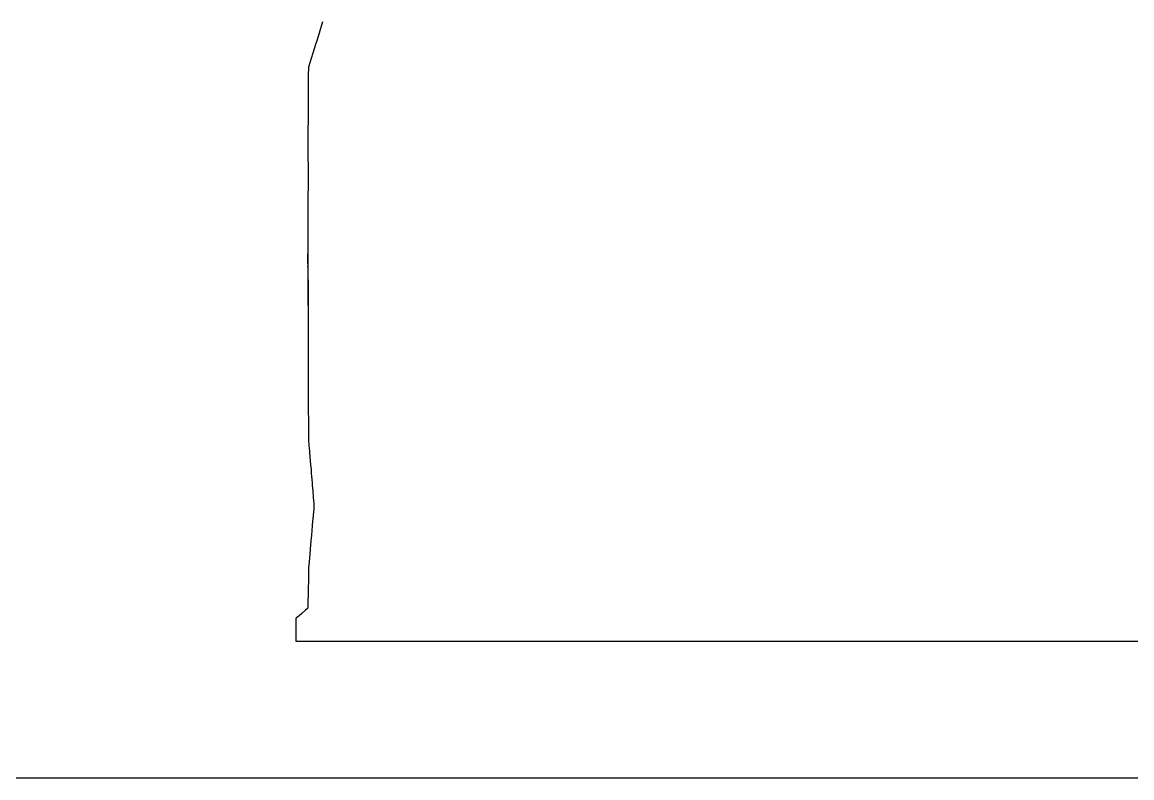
# Model space of a CAD drawing. Header units: metres. Extents: x -155 to -31, y -2 to 38.
# Drawn here: x -61.48 to -44.84, y -2.18 to 9.14 of the extents above; entities that cross this region are included whole.
import ezdxf

# ---------------------------------------------------------------- set-up
doc = ezdxf.new("R2010")
doc.units = ezdxf.units.M
doc.layers.add('Default', color=7, linetype='Continuous')
doc.layers.add('Layer 03$BODRUM_TOPRAK', color=33, linetype='Continuous', true_color=0xcc9966)

msp = doc.modelspace()

# ---------------------------------------------------------------- hatches: boundary and pattern name
at = {"layer": 'Layer 03$BODRUM_TOPRAK'}
h = msp.add_hatch(dxfattribs=at)
h.set_pattern_fill('EARTH', scale=0.05, style=0, pattern_type=2)
h.set_pattern_definition([(0, (-47.93526, 9.92203), (0.3175, 0.3175), [0.3175, -0.3175]), (0, (-47.93526, 10.0411), (0.3175, 0.3175), [0.3175, -0.3175]), (0, (-47.93526, 10.16016), (0.3175, 0.3175), [0.3175, -0.3175]), (90, (-47.89557, 10.19984), (-0.3175, 0.3175), [0.3175, -0.3175]), (90, (-47.7765, 10.19984), (-0.3175, 0.3175), [0.3175, -0.3175]), (90, (-47.65744, 10.19984), (-0.3175, 0.3175), [0.3175, -0.3175])])
h.paths.add_polyline_path([(-57.192, 4.9), (-57.192, 4.92), (-57.192, 4.989), (-57.192, 5.019), (-57.193, 5.313), (-57.193, 5.329), (-57.193, 5.358), (-57.194, 5.669), (-57.194, 5.67)], flags=0)

# ---------------------------------------------------------------- linework, layer by layer
at = {"layer": 'Default'}
msp.add_lwpolyline([(-62.089, -2.184), (-31.099, -2.184), (-31.099, 38.412), (-62.089, 38.412)], close=True, dxfattribs=at)
at = {"layer": 'Layer 03$BODRUM_TOPRAK'}
msp.add_lwpolyline([(-56.974, 9.143), (-57.057, 8.874), (-57.081, 8.803), (-57.187, 8.468), (-57.189, 8.339), (-57.191, 8.173), (-57.193, 7.759), (-57.194, 7.435), (-57.194, 7.179), (-57.193, 6.924), (-57.194, 6.296), (-57.194, 5.67), (-57.192, 4.9), (-57.192, 4.895), (-57.192, 4.786), (-57.192, 4.614), (-57.191, 4.494), (-57.191, 4.422), (-57.191, 4.36), (-57.191, 4.291), (-57.191, 4.214), (-57.19, 4.127), (-57.19, 3.891), (-57.19, 3.852), (-57.189, 3.742), (-57.189, 3.702), (-57.189, 3.596), (-57.189, 3.556), (-57.189, 3.485), (-57.189, 3.422), (-57.189, 3.343), (-57.189, 3.32), (-57.188, 3.173), (-57.188, 3.111), (-57.187, 3.029), (-57.187, 3.006), (-57.187, 2.902), (-57.187, 2.9), (-57.187, 2.871), (-57.181, 2.81), (-57.175, 2.739), (-57.173, 2.723), (-57.171, 2.698), (-57.164, 2.619), (-57.154, 2.507), (-57.148, 2.435), (-57.148, 2.429), (-57.148, 2.418), (-57.146, 2.393), (-57.139, 2.321), (-57.138, 2.307), (-57.138, 2.302), (-57.137, 2.298), (-57.131, 2.224), (-57.13, 2.206), (-57.125, 2.152), (-57.123, 2.128), (-57.114, 2.016), (-57.107, 1.925), (-57.107, 1.924), (-57.107, 1.924), (-57.107, 1.924), (-57.107, 1.906), (-57.108, 1.862), (-57.108, 1.845), (-57.112, 1.798), (-57.13, 1.607), (-57.13, 1.599), (-57.131, 1.594), (-57.143, 1.454), (-57.15, 1.369), (-57.161, 1.24), (-57.167, 1.169), (-57.182, 0.996), (-57.185, 0.971), (-57.185, 0.965), (-57.187, 0.947), (-57.187, 0.85), (-57.187, 0.827), (-57.188, 0.76), (-57.189, 0.67), (-57.189, 0.665), (-57.189, 0.661), (-57.19, 0.624), (-57.191, 0.616), (-57.191, 0.609), (-57.191, 0.603), (-57.191, 0.598), (-57.191, 0.594), (-57.191, 0.59), (-57.192, 0.553), (-57.195, 0.472), (-57.195, 0.457), (-57.196, 0.436), (-57.197, 0.403), (-57.197, 0.393), (-57.197, 0.375), (-57.198, 0.37), (-57.2, 0.358), (-57.2, 0.355), (-57.201, 0.352), (-57.231, 0.327), (-57.282, 0.284), (-57.286, 0.28), (-57.328, 0.245), (-57.366, 0.213), (-57.374, 0.206), (-57.374, -0.136), (-43.073, -0.136)], dxfattribs=at)
msp.add_lwpolyline([(-57.192, 4.9), (-57.192, 4.92), (-57.192, 4.989), (-57.192, 5.019), (-57.193, 5.313), (-57.193, 5.329), (-57.193, 5.358), (-57.194, 5.669), (-57.194, 5.67)], close=True, dxfattribs=at)

doc.saveas('drawing.dxf')
